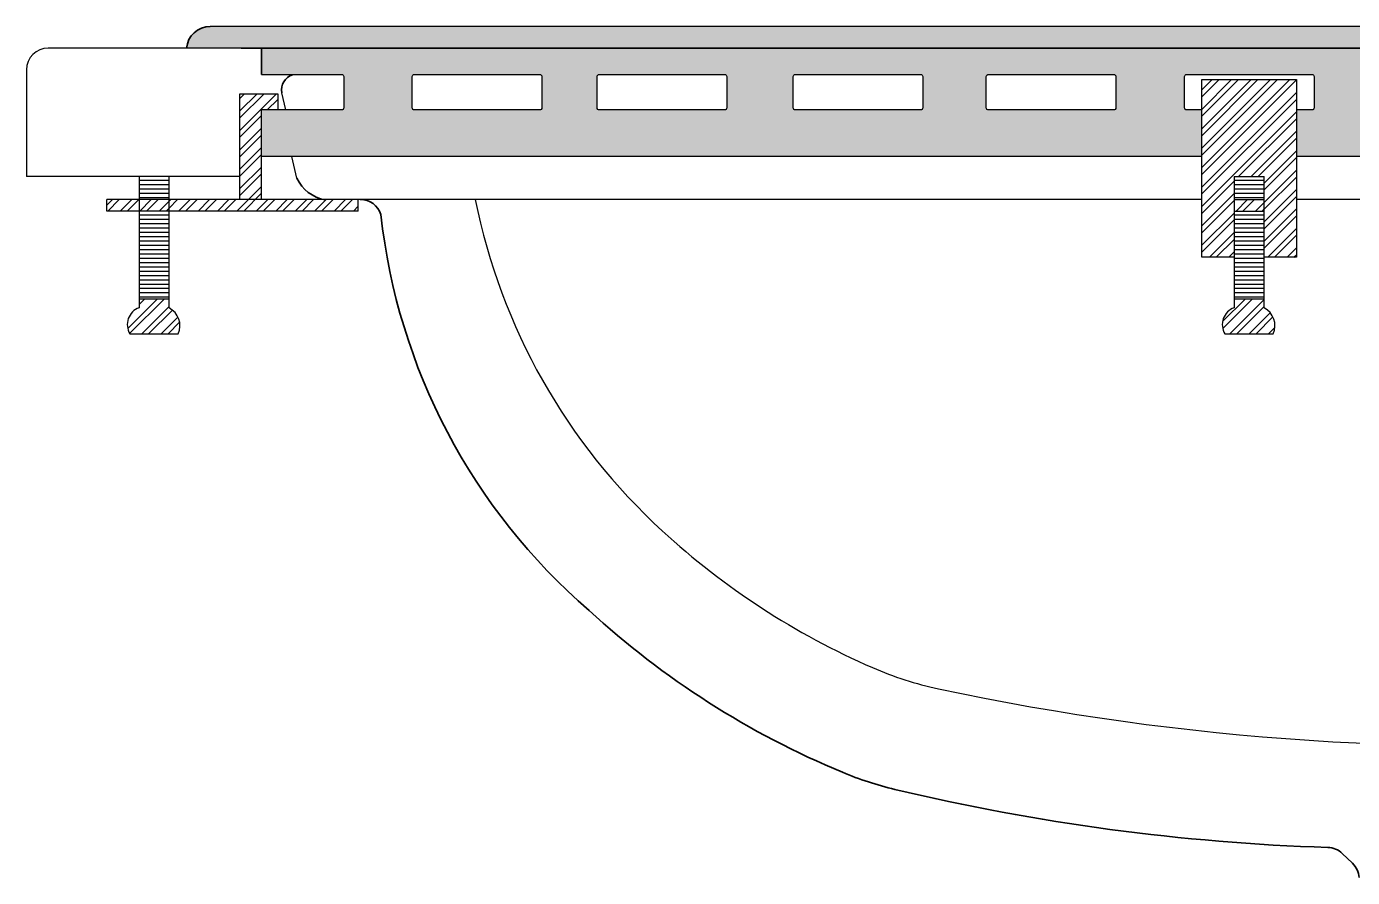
# Model space of a CAD drawing. Header units: millimetres. Extents: x 8119 to 10545, y -178 to 3253.
# Drawn here: x 9526.6 to 9833, y 1177.8 to 1374.5 of the extents above; entities that cross this region are included whole.
import ezdxf

# ---------------------------------------------------------------- set-up
doc = ezdxf.new("R2010")
doc.units = ezdxf.units.MM
doc.header["$LTSCALE"] = 0.2
doc.layers.add('LINE', color=7, linetype='Continuous', lineweight=25)
doc.layers.add('OUTLINE', color=11, linetype='Continuous', lineweight=35)
doc.layers.add('YA', color=7, linetype='Continuous')
pattern_1 = [(45, (900.6026, 15), (-2.245064, 2.245064), []), (45, (900.6026, 16.5875), (-2.245064, 2.245064), [])]
pattern_2 = [(0, (900.6026, 15), (0, 1), [])]
pattern_3 = [(45, (0, 15), (-2.245064, 2.245064), []), (45, (0, 16.5875), (-2.245064, 2.245064), [])]

msp = doc.modelspace()

# ---------------------------------------------------------------- hatches: boundary and pattern name
at = {"layer": 'LINE'}
h = msp.add_hatch(color=256, dxfattribs=at)
h.dxf.hatch_style = 1
h.paths.add_polyline_path([(10068.99, 1374.54), (9569.05, 1374.54, 0.379146), (9563.55, 1369.54), (9577.45, 1369.54), (10061.99, 1369.54), (10064.99, 1369.54), (10074.63, 1369.54, 0.386899)])
h = msp.add_hatch(color=256, dxfattribs=at)
h.dxf.hatch_style = 1
h.paths.add_polyline_path([(9798.19, 1355.24), (9794.7, 1355.24, -0.414214), (9794.2, 1355.74), (9794.2, 1362.95, -0.414214), (9794.7, 1363.45), (9823.65, 1363.45, -0.414214), (9824.15, 1362.95), (9824.15, 1355.74, -0.414214), (9823.65, 1355.24), (9820.06, 1355.24), (9820.06, 1344.54), (10056.99, 1344.54), (10056.99, 1355.24), (10052.08, 1355.24), (10024.89, 1355.24, -0.414214), (10024.39, 1355.74), (10024.39, 1362.95, -0.414214), (10024.89, 1363.45), (10053.84, 1363.45), (10057.6, 1363.45), (10057.6, 1369.54), (9580.89, 1369.54), (9580.89, 1363.45), (9599.39, 1363.45, -0.414364), (9599.89, 1362.95), (9599.89, 1355.74, -0.414214), (9599.39, 1355.24), (9580.91, 1355.24), (9580.91, 1344.54), (9798.19, 1344.54)])
h.paths.add_polyline_path([(9615.75, 1355.74), (9615.75, 1362.95, -0.414214), (9616.25, 1363.45), (9645.2, 1363.45, -0.414214), (9645.7, 1362.95), (9645.7, 1355.74, -0.414214), (9645.2, 1355.24), (9616.25, 1355.24, -0.414214)], flags=16)
h.paths.add_polyline_path([(9658.45, 1355.74), (9658.45, 1362.95, -0.414214), (9658.95, 1363.45), (9687.9, 1363.45, -0.414214), (9688.4, 1362.95), (9688.4, 1355.74, -0.414214), (9687.9, 1355.24), (9658.95, 1355.24, -0.414214)], flags=16)
h.paths.add_polyline_path([(9703.77, 1355.74), (9703.77, 1362.95, -0.414214), (9704.27, 1363.45), (9733.22, 1363.45, -0.414214), (9733.72, 1362.95), (9733.72, 1355.74, -0.414214), (9733.22, 1355.24), (9704.27, 1355.24, -0.414214)], flags=16)
h.paths.add_polyline_path([(9748.4, 1355.74), (9748.4, 1362.95, -0.414214), (9748.9, 1363.45), (9777.84, 1363.45, -0.414214), (9778.34, 1362.95), (9778.34, 1355.74, -0.414214), (9777.84, 1355.24), (9748.9, 1355.24, -0.414214)], flags=16)
h.paths.add_polyline_path([(9840, 1355.74), (9840, 1362.95, -0.414214), (9840.5, 1363.45), (9869.45, 1363.45, -0.414214), (9869.95, 1362.95), (9869.95, 1355.74, -0.414214), (9869.45, 1355.24), (9840.5, 1355.24, -0.414214)], flags=16)
h.paths.add_polyline_path([(9885.22, 1355.74), (9885.22, 1362.95, -0.414214), (9885.72, 1363.45), (9914.67, 1363.45, -0.414214), (9915.17, 1362.95), (9915.17, 1355.74, -0.414214), (9914.67, 1355.24), (9885.72, 1355.24, -0.414214)], flags=16)
h.paths.add_polyline_path([(9931.61, 1355.74), (9931.61, 1362.95, -0.414214), (9932.11, 1363.45), (9961.06, 1363.45, -0.414214), (9961.56, 1362.95), (9961.56, 1355.74, -0.414214), (9961.06, 1355.24), (9932.11, 1355.24, -0.414214)], flags=16)
h.paths.add_polyline_path([(9978, 1355.74), (9978, 1362.95, -0.414214), (9978.5, 1363.45), (10007.45, 1363.45, -0.414214), (10007.95, 1362.95), (10007.95, 1355.74, -0.414214), (10007.45, 1355.24), (9978.5, 1355.24, -0.414214)], flags=16)
h = msp.add_hatch(dxfattribs=at)
h.set_pattern_fill('STEEL', color=256)
h.set_pattern_definition(pattern_3)
h.paths.add_polyline_path([(9798.19, 1321.21), (9805.65, 1321.21), (9805.65, 1339.85), (9812.59, 1339.85), (9812.59, 1321.21), (9820.06, 1321.21), (9820.06, 1362.27), (9798.19, 1362.27)])
h = msp.add_hatch(dxfattribs=at)
h.set_pattern_fill('STEEL', color=256)
h.set_pattern_definition(pattern_1)
h.paths.add_polyline_path([(9580.89, 1355.24), (9581.19, 1355.24), (9584.66, 1355.24), (9584.66, 1359.01), (9575.89, 1359.01), (9575.89, 1334.54), (9559.53, 1334.54), (9559.53, 1331.87), (9603.27, 1331.87), (9603.27, 1334.54), (9580.89, 1334.54)])
h = msp.add_hatch(dxfattribs=at)
h.set_pattern_fill('_USER', color=256, pattern_type=0)
h.set_pattern_definition(pattern_2)
h.paths.add_polyline_path([(9559.53, 1339.85), (9552.6, 1339.85), (9552.6, 1334.54), (9559.53, 1334.54)])
h = msp.add_hatch(dxfattribs=at)
h.set_pattern_fill('STEEL', color=256)
h.set_pattern_definition(pattern_1)
h.paths.add_polyline_path([(9545.16, 1334.54), (9545.16, 1331.87), (9552.6, 1331.87), (9552.6, 1334.54)])
h = msp.add_hatch(dxfattribs=at)
h.set_pattern_fill('STEEL', color=256)
h.set_pattern_definition(pattern_1)
h.paths.add_polyline_path([(9552.6, 1334.54), (9552.6, 1331.87), (9559.53, 1331.87), (9559.53, 1334.54)])
h = msp.add_hatch(dxfattribs=at)
h.set_pattern_fill('STEEL', color=256)
h.set_pattern_definition(pattern_3)
h.paths.add_polyline_path([(9812.59, 1334.54), (9805.65, 1334.54), (9805.65, 1331.87), (9812.59, 1331.87)])
h = msp.add_hatch(dxfattribs=at)
h.set_pattern_fill('_USER', color=256, pattern_type=0)
h.set_pattern_definition(pattern_2)
h.paths.add_polyline_path([(9559.53, 1331.87), (9552.6, 1331.87), (9552.6, 1311.61), (9559.53, 1311.61)])
h = msp.add_hatch(dxfattribs=at)
h.set_pattern_fill('_USER', color=256, pattern_type=0)
h.set_pattern_definition([(0, (0, 15), (0, 1), [])])
h.paths.add_polyline_path([(9812.59, 1331.87), (9805.65, 1331.87), (9805.65, 1311.61), (9812.59, 1311.61)])
h = msp.add_hatch(dxfattribs=at)
h.set_pattern_fill('STEEL', color=256)
h.set_pattern_definition(pattern_3)
h.paths.add_polyline_path([(9552.6, 1309.51, 0.47148), (9550.47, 1303.48), (9561.66, 1303.48, 0.394585), (9559.53, 1309.47), (9559.53, 1311.61), (9552.6, 1311.61)])
h = msp.add_hatch(dxfattribs=at)
h.set_pattern_fill('STEEL', color=256)
h.set_pattern_definition(pattern_3)
h.paths.add_polyline_path([(9812.59, 1309.47), (9812.59, 1311.61), (9805.65, 1311.61), (9805.65, 1309.51, 0.47148), (9803.53, 1303.48), (9814.72, 1303.48, 0.394585)])

# ---------------------------------------------------------------- linework, layer by layer
at = {"layer": 'LINE', "color": 0}
msp.add_line((9576.19, 1369.54), (10061.99, 1369.54), dxfattribs=at)
at = {"layer": 'LINE'}
for p, q in [((9575.89, 1334.54), (9575.89, 1359.01)), ((9575.89, 1359.01), (9584.66, 1359.01)), ((9584.66, 1359.01), (9584.66, 1355.24)), ((9586.51, 1355.24), (9585.61, 1359.23)), ((9580.91, 1334.54), (9580.91, 1355.24)), ((9580.91, 1344.54), (9798.19, 1344.54)), ((9589.09, 1339.48), (9587.9, 1344.48)), ((9820.06, 1344.54), (10056.99, 1344.54)), ((9805.65, 1339.85), (9812.59, 1339.85)), ((9545.16, 1331.87), (9545.16, 1334.54)), ((9798.19, 1334.54), (9571.77, 1334.54)), ((9603.27, 1331.87), (9603.27, 1334.54)), ((9805.65, 1334.54), (9812.59, 1334.54)), ((10057.6, 1334.54), (9820.06, 1334.54)), ((9603.27, 1331.87), (9545.16, 1331.87)), ((9805.65, 1331.87), (9812.59, 1331.87))]:
    msp.add_line(p, q, dxfattribs=at)
at = {"layer": 'LINE', "linetype": 'Continuous'}
for p, q in [((9805.65, 1339), (9812.59, 1339)), ((9805.65, 1338), (9812.59, 1338)), ((9805.65, 1337), (9812.59, 1337)), ((9805.65, 1336), (9812.59, 1336)), ((9805.65, 1335), (9812.59, 1335)), ((9805.65, 1331), (9812.59, 1331)), ((9805.65, 1330), (9812.59, 1330)), ((9805.65, 1329), (9812.59, 1329)), ((9805.65, 1328), (9812.59, 1328)), ((9805.65, 1327), (9812.59, 1327)), ((9805.65, 1326), (9812.59, 1326)), ((9805.65, 1325), (9812.59, 1325)), ((9805.65, 1324), (9812.59, 1324)), ((9805.65, 1323), (9812.59, 1323)), ((9805.65, 1322), (9812.59, 1322)), ((9805.65, 1321), (9812.59, 1321)), ((9805.65, 1320), (9812.59, 1320)), ((9805.65, 1319), (9812.59, 1319)), ((9805.65, 1318), (9812.59, 1318)), ((9805.65, 1317), (9812.59, 1317)), ((9805.65, 1316), (9812.59, 1316)), ((9805.65, 1315), (9812.59, 1315)), ((9805.65, 1314), (9812.59, 1314)), ((9805.65, 1313), (9812.59, 1313)), ((9805.65, 1312), (9812.59, 1312))]:
    msp.add_line(p, q, dxfattribs=at)
at = {"layer": 'LINE', "color": 0}
for centre, radius, start, end in [((9768.79, 1362.17), 141.21, 191.284, 227.6056), ((9791.99, 1386.74), 175, 227.3928, 246.4512), ((9754.03, 1299.65), 80, 246.4512, 257.9537), ((9862.56, 1808.2), 600, 257.95365, 274.49381)]:
    msp.add_arc(centre, radius, start, end, dxfattribs=at)
at = {"layer": 'OUTLINE', "color": 0}
for p, q in [((9577.45, 1369.54), (10060.73, 1369.54)), ((9580.89, 1363.45), (9580.89, 1369.54)), ((9833.01, 1181.06), (9830.63, 1183.34))]:
    msp.add_line(p, q, dxfattribs=at)
for centre, radius, start, end in [((9569.12, 1368.94), 5.6, 90.7747, 173.8308), ((9589.18, 1359.94), 3.64, 108.3841, 191.3165), ((9597.07, 1343.13), 8.78, 204.5623, 260.1056), ((9603.73, 1329.54), 5, 17.9667, 90), ((9748.67, 1346.34), 141.01, 186.2104, 229.2344), ((9791.99, 1386.74), 200, 227.3928, 247.4038), ((9745.88, 1275.95), 80, 247.4038, 256.5641), ((9843.47, 1684.46), 500, 256.5641, 268.1516), ((9827.18, 1179.72), 5, 46.3282, 88.0959), ((9829.56, 1177.44), 5, 3.8141, 46.3282)]:
    msp.add_arc(centre, radius, start, end, dxfattribs=at)
at = {"layer": 'YA', "color": 0}
for p, q in [((10069.14, 1374.54), (9569.05, 1374.54)), ((9577.45, 1369.54), (9531.59, 1369.54)), ((9526.59, 1364.54), (9526.59, 1339.85)), ((9798.19, 1362.27), (9820.06, 1362.27)), ((9798.19, 1321.21), (9798.19, 1362.27)), ((9820.06, 1362.27), (9820.06, 1321.21)), ((9575.89, 1339.85), (9526.59, 1339.85)), ((9552.6, 1339.85), (9552.6, 1309.51)), ((9559.53, 1309.47), (9559.53, 1339.85)), ((9805.65, 1339.85), (9805.65, 1309.51)), ((9812.59, 1309.47), (9812.59, 1339.85)), ((9575.89, 1334.54), (9545.16, 1334.54)), ((9586.19, 1334.54), (9565.4, 1334.54)), ((9805.65, 1321.21), (9798.19, 1321.21)), ((9820.06, 1321.21), (9812.59, 1321.21)), ((9552.6, 1311.61), (9559.53, 1311.61)), ((9805.65, 1311.61), (9812.59, 1311.61))]:
    msp.add_line(p, q, dxfattribs=at)
for points in [[(9580.89, 1363.45), (9599.39, 1363.45, -0.414214), (9599.89, 1362.95), (9599.89, 1355.74, -0.414214), (9599.39, 1355.24), (9580.91, 1355.24)], [(9798.19, 1355.24), (9794.7, 1355.24, -0.414214), (9794.2, 1355.74), (9794.2, 1362.95, -0.414214), (9794.7, 1363.45), (9823.65, 1363.45, -0.414214), (9824.15, 1362.95), (9824.15, 1355.74, -0.414214), (9823.65, 1355.24), (9820.06, 1355.24)], [(9552.6, 1309.51, 0.47148), (9550.47, 1303.48), (9561.66, 1303.48, 0.394585), (9559.53, 1309.47, 0.394585)], [(9805.65, 1309.51, 0.47148), (9803.53, 1303.48), (9814.72, 1303.48, 0.394585), (9812.59, 1309.47, 0.394585)]]:
    msp.add_lwpolyline(points, format="xyb", dxfattribs=at)
for points in [[(9616.25, 1363.45), (9645.2, 1363.45, -0.414214), (9645.7, 1362.95), (9645.7, 1355.74, -0.414214), (9645.2, 1355.24), (9616.25, 1355.24, -0.414214), (9615.75, 1355.74), (9615.75, 1362.95, -0.414214)], [(9658.95, 1363.45), (9687.9, 1363.45, -0.414214), (9688.4, 1362.95), (9688.4, 1355.74, -0.414214), (9687.9, 1355.24), (9658.95, 1355.24, -0.414214), (9658.45, 1355.74), (9658.45, 1362.95, -0.414214)], [(9704.27, 1363.45), (9733.22, 1363.45, -0.414214), (9733.72, 1362.95), (9733.72, 1355.74, -0.414214), (9733.22, 1355.24), (9704.27, 1355.24, -0.414214), (9703.77, 1355.74), (9703.77, 1362.95, -0.414214)], [(9748.9, 1363.45), (9777.84, 1363.45, -0.414214), (9778.34, 1362.95), (9778.34, 1355.74, -0.414214), (9777.84, 1355.24), (9748.9, 1355.24, -0.414214), (9748.4, 1355.74), (9748.4, 1362.95, -0.414214)]]:
    msp.add_lwpolyline(points, format="xyb", close=True, dxfattribs=at)
msp.add_arc((9531.59, 1364.54), 5, 90, 180, dxfattribs=at)

doc.saveas('drawing.dxf')
